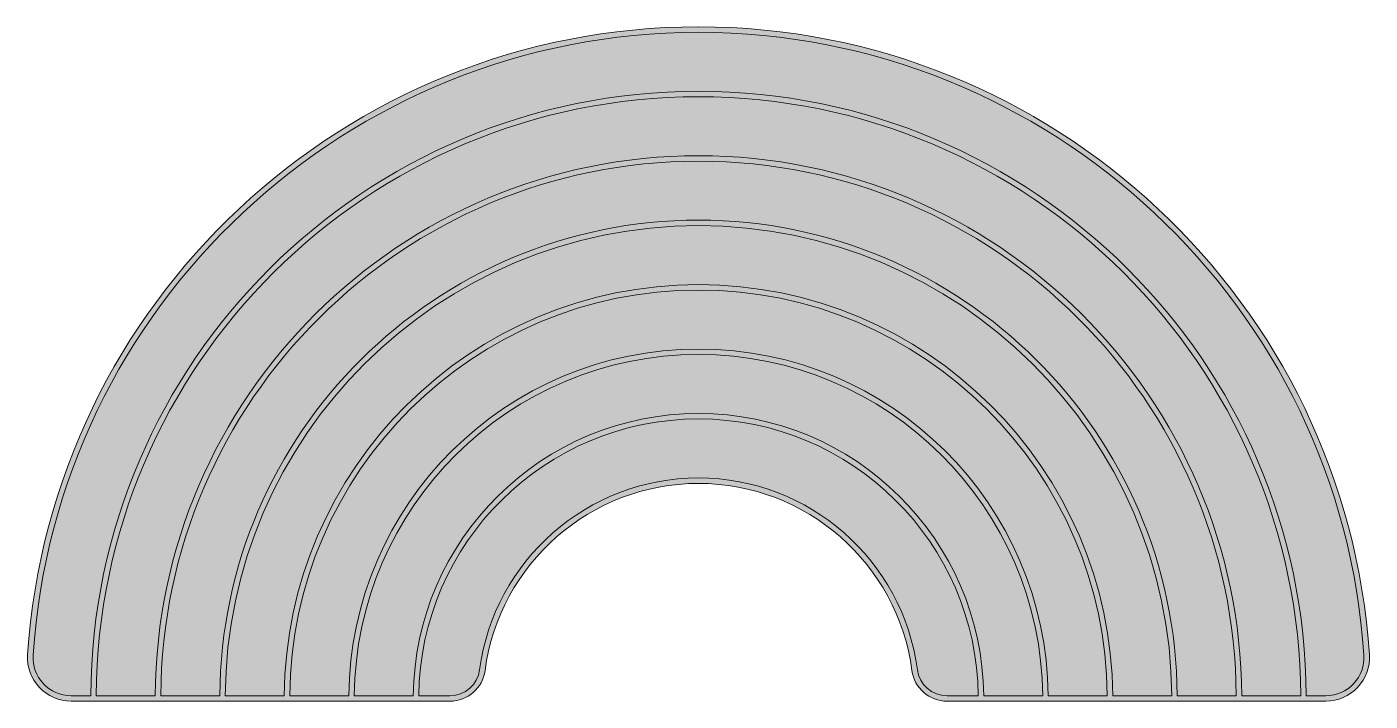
# Model space of a CAD drawing. Header units: inches. Extents: x -3.06 to 3.06, y -1.59 to 1.48.
import ezdxf

# ---------------------------------------------------------------- set-up
doc = ezdxf.new("R2010")
doc.units = ezdxf.units.IN
doc.header["$MEASUREMENT"] = 0
doc.layers.add('Design', color=7, linetype='Continuous', lineweight=0)

msp = doc.modelspace()

# ---------------------------------------------------------------- hatches: boundary and pattern name
at = {"layer": 'Design', "true_color": 0xf8e0c5, "transparency": 33554687}
h = msp.add_hatch(color=254, dxfattribs=at)
h.dxf.hatch_style = 2
edge = h.paths.add_edge_path()
edge.add_spline(control_points=[(3.054, -1.3792), (2.9506, 0.2255), (1.6092, 1.4825), (0, 1.4825), (-1.6092, 1.4825), (-2.9506, 0.2255), (-3.0539, -1.3792), (-3.0575, -1.4345), (-3.0386, -1.4872), (-3.0007, -1.5277), (-2.9628, -1.568), (-2.9114, -1.5903), (-2.8561, -1.5903), (-2.8561, -1.5903), (-1.1319, -1.5903), (-1.1319, -1.5903), (-1.0509, -1.5903), (-0.982, -1.5303), (-0.9716, -1.4508), (-0.9084, -0.9646), (-0.4907, -0.598), (0, -0.598), (0.4907, -0.598), (0.9084, -0.9646), (0.9716, -1.4508), (0.982, -1.5303), (1.0509, -1.5903), (1.1319, -1.5903), (1.1319, -1.5903), (2.8561, -1.5903), (2.8561, -1.5903), (2.9114, -1.5903), (2.9628, -1.568), (3.0007, -1.5277), (3.0386, -1.4872), (3.0575, -1.4345), (3.054, -1.3792)], knot_values=[0, 0, 0, 0, 1, 1, 1, 2, 2, 2, 3, 3, 3, 4, 4, 4, 5, 5, 5, 6, 6, 6, 7, 7, 7, 8, 8, 8, 9, 9, 9, 10, 10, 10, 11, 11, 11, 12, 12, 12, 12], degree=3, periodic=0)
at = {"layer": 'Design', "true_color": 0x333333, "transparency": 33554687}
h = msp.add_hatch(color=250, dxfattribs=at)
h.dxf.hatch_style = 2
edge = h.paths.add_edge_path()
edge.add_spline(control_points=[(2.9824, -1.5106), (2.9493, -1.5459), (2.9045, -1.5653), (2.8561, -1.5653), (2.8561, -1.5653), (2.7665, -1.5653), (2.7665, -1.5653), (2.7598, -0.0455), (1.5214, 1.1889), (0, 1.1889), (-1.5214, 1.1889), (-2.7597, -0.0455), (-2.7665, -1.5653), (-2.7665, -1.5653), (-2.8561, -1.5653), (-2.8561, -1.5653), (-2.9045, -1.5653), (-2.9493, -1.5459), (-2.9824, -1.5106), (-3.0156, -1.4752), (-3.0321, -1.4291), (-3.029, -1.3808), (-2.9265, 0.2108), (-1.596, 1.4575), (0, 1.4575), (1.596, 1.4575), (2.9265, 0.2108), (3.029, -1.3808), (3.0321, -1.4291), (3.0156, -1.4752), (2.9824, -1.5106)], knot_values=[0, 0, 0, 0, 1, 1, 1, 2, 2, 2, 3, 3, 3, 4, 4, 4, 5, 5, 5, 6, 6, 6, 7, 7, 7, 8, 8, 8, 9, 9, 9, 10, 10, 10, 10], degree=3, periodic=0)
edge = h.paths.add_edge_path()
edge.add_spline(control_points=[(0.9964, -1.4476), (0.9316, -0.949), (0.5032, -0.573), (0, -0.573), (-0.5032, -0.573), (-0.9316, -0.949), (-0.9964, -1.4476), (-1.0051, -1.5147), (-1.0634, -1.5653), (-1.1319, -1.5653), (-1.1319, -1.5653), (-1.2733, -1.5653), (-1.2733, -1.5653), (-1.2666, -0.8689), (-0.698, -0.3043), (0, -0.3043), (0.698, -0.3043), (1.2666, -0.8689), (1.2733, -1.5653), (1.2733, -1.5653), (1.1319, -1.5653), (1.1319, -1.5653), (1.0634, -1.5653), (1.0051, -1.5147), (0.9964, -1.4476)], knot_values=[0, 0, 0, 0, 1, 1, 1, 2, 2, 2, 3, 3, 3, 4, 4, 4, 5, 5, 5, 6, 6, 6, 7, 7, 7, 8, 8, 8, 8], degree=3, periodic=0)
edge = h.paths.add_edge_path()
edge.add_spline(control_points=[(0, 0.8952), (-1.3595, 0.8952), (-2.4661, -0.2074), (-2.4729, -1.5653), (-2.4729, -1.5653), (-2.7415, -1.5653), (-2.7415, -1.5653), (-2.7347, -0.0593), (-1.5076, 1.1639), (0, 1.1639), (1.5076, 1.1639), (2.7347, -0.0593), (2.7415, -1.5653), (2.7415, -1.5653), (2.4729, -1.5653), (2.4729, -1.5653), (2.4661, -0.2074), (1.3595, 0.8952), (0, 0.8952)], knot_values=[0, 0, 0, 0, 1, 1, 1, 2, 2, 2, 3, 3, 3, 4, 4, 4, 5, 5, 5, 6, 6, 6, 6], degree=3, periodic=0)
edge = h.paths.add_edge_path()
edge.add_spline(control_points=[(0, 0.6016), (-1.1975, 0.6016), (-2.1725, -0.3693), (-2.1792, -1.5653), (-2.1792, -1.5653), (-2.4479, -1.5653), (-2.4479, -1.5653), (-2.4411, -0.2212), (-1.3457, 0.8702), (0, 0.8702), (1.3457, 0.8702), (2.4411, -0.2212), (2.4479, -1.5653), (2.4479, -1.5653), (2.1792, -1.5653), (2.1792, -1.5653), (2.1725, -0.3693), (1.1975, 0.6016), (0, 0.6016)], knot_values=[0, 0, 0, 0, 1, 1, 1, 2, 2, 2, 3, 3, 3, 4, 4, 4, 5, 5, 5, 6, 6, 6, 6], degree=3, periodic=0)
edge = h.paths.add_edge_path()
edge.add_spline(control_points=[(0, 0.3079), (-1.0356, 0.3079), (-1.8788, -0.5312), (-1.8856, -1.5653), (-1.8856, -1.5653), (-2.1542, -1.5653), (-2.1542, -1.5653), (-2.1475, -0.3831), (-1.1838, 0.5766), (0, 0.5766), (1.1838, 0.5766), (2.1475, -0.3831), (2.1542, -1.5653), (2.1542, -1.5653), (1.8856, -1.5653), (1.8856, -1.5653), (1.8788, -0.5312), (1.0356, 0.3079), (0, 0.3079)], knot_values=[0, 0, 0, 0, 1, 1, 1, 2, 2, 2, 3, 3, 3, 4, 4, 4, 5, 5, 5, 6, 6, 6, 6], degree=3, periodic=0)
edge = h.paths.add_edge_path()
edge.add_spline(control_points=[(1.5669, -1.5653), (1.5669, -1.5653), (1.2983, -1.5653), (1.2983, -1.5653), (1.2916, -0.8551), (0.7118, -0.2793), (0, -0.2793), (-0.7118, -0.2793), (-1.2916, -0.8551), (-1.2983, -1.5653), (-1.2983, -1.5653), (-1.5669, -1.5653), (-1.5669, -1.5653), (-1.5602, -0.7069), (-0.8599, -0.0107), (0, -0.0107), (0.8599, -0.0107), (1.5602, -0.7069), (1.5669, -1.5653)], knot_values=[0, 0, 0, 0, 1, 1, 1, 2, 2, 2, 3, 3, 3, 4, 4, 4, 5, 5, 5, 6, 6, 6, 6], degree=3, periodic=0)
edge = h.paths.add_edge_path()
edge.add_spline(control_points=[(0, 0.0143), (-0.8737, 0.0143), (-1.5852, -0.6932), (-1.5919, -1.5653), (-1.5919, -1.5653), (-1.8606, -1.5653), (-1.8606, -1.5653), (-1.8538, -0.545), (-1.0218, 0.283), (0, 0.283), (1.0218, 0.283), (1.8538, -0.545), (1.8606, -1.5653), (1.8606, -1.5653), (1.5919, -1.5653), (1.5919, -1.5653), (1.5852, -0.6932), (0.8737, 0.0143), (0, 0.0143)], knot_values=[0, 0, 0, 0, 1, 1, 1, 2, 2, 2, 3, 3, 3, 4, 4, 4, 5, 5, 5, 6, 6, 6, 6], degree=3, periodic=0)
edge = h.paths.add_edge_path()
edge.add_spline(control_points=[(3.054, -1.3792), (2.9506, 0.2255), (1.6092, 1.4825), (0, 1.4825), (-1.6092, 1.4825), (-2.9506, 0.2255), (-3.0539, -1.3792), (-3.0575, -1.4345), (-3.0386, -1.4872), (-3.0007, -1.5277), (-2.9628, -1.568), (-2.9114, -1.5903), (-2.8561, -1.5903), (-2.8561, -1.5903), (-1.1319, -1.5903), (-1.1319, -1.5903), (-1.0509, -1.5903), (-0.982, -1.5303), (-0.9716, -1.4508), (-0.9084, -0.9646), (-0.4907, -0.598), (0, -0.598), (0.4907, -0.598), (0.9084, -0.9646), (0.9716, -1.4508), (0.982, -1.5303), (1.0509, -1.5903), (1.1319, -1.5903), (1.1319, -1.5903), (2.8561, -1.5903), (2.8561, -1.5903), (2.9114, -1.5903), (2.9628, -1.568), (3.0007, -1.5277), (3.0386, -1.4872), (3.0575, -1.4345), (3.054, -1.3792)], knot_values=[0, 0, 0, 0, 1, 1, 1, 2, 2, 2, 3, 3, 3, 4, 4, 4, 5, 5, 5, 6, 6, 6, 7, 7, 7, 8, 8, 8, 9, 9, 9, 10, 10, 10, 11, 11, 11, 12, 12, 12, 12], degree=3, periodic=0)

# ---------------------------------------------------------------- linework, layer by layer
at = {"layer": 'Design'}
for points, knots in [([(3.054, -1.3792), (2.9506, 0.2255), (1.6092, 1.4825), (0, 1.4825), (-1.6092, 1.4825), (-2.9506, 0.2255), (-3.0539, -1.3792), (-3.0575, -1.4345), (-3.0386, -1.4872), (-3.0007, -1.5277), (-2.9628, -1.568), (-2.9114, -1.5903), (-2.8561, -1.5903), (-2.8561, -1.5903), (-1.1319, -1.5903), (-1.1319, -1.5903), (-1.0509, -1.5903), (-0.982, -1.5303), (-0.9716, -1.4508), (-0.9084, -0.9646), (-0.4907, -0.598), (0, -0.598), (0.4907, -0.598), (0.9084, -0.9646), (0.9716, -1.4508), (0.982, -1.5303), (1.0509, -1.5903), (1.1319, -1.5903), (1.1319, -1.5903), (2.8561, -1.5903), (2.8561, -1.5903), (2.9114, -1.5903), (2.9628, -1.568), (3.0007, -1.5277), (3.0386, -1.4872), (3.0575, -1.4345), (3.054, -1.3792)], [0, 0, 0, 0, 1, 1, 1, 2, 2, 2, 3, 3, 3, 4, 4, 4, 5, 5, 5, 6, 6, 6, 7, 7, 7, 8, 8, 8, 9, 9, 9, 10, 10, 10, 11, 11, 11, 12, 12, 12, 12]), ([(3.054, -1.3792), (2.9506, 0.2255), (1.6092, 1.4825), (0, 1.4825), (-1.6092, 1.4825), (-2.9506, 0.2255), (-3.0539, -1.3792), (-3.0575, -1.4345), (-3.0386, -1.4872), (-3.0007, -1.5277), (-2.9628, -1.568), (-2.9114, -1.5903), (-2.8561, -1.5903), (-2.8561, -1.5903), (-1.1319, -1.5903), (-1.1319, -1.5903), (-1.0509, -1.5903), (-0.982, -1.5303), (-0.9716, -1.4508), (-0.9084, -0.9646), (-0.4907, -0.598), (0, -0.598), (0.4907, -0.598), (0.9084, -0.9646), (0.9716, -1.4508), (0.982, -1.5303), (1.0509, -1.5903), (1.1319, -1.5903), (1.1319, -1.5903), (2.8561, -1.5903), (2.8561, -1.5903), (2.9114, -1.5903), (2.9628, -1.568), (3.0007, -1.5277), (3.0386, -1.4872), (3.0575, -1.4345), (3.054, -1.3792)], [0, 0, 0, 0, 1, 1, 1, 2, 2, 2, 3, 3, 3, 4, 4, 4, 5, 5, 5, 6, 6, 6, 7, 7, 7, 8, 8, 8, 9, 9, 9, 10, 10, 10, 11, 11, 11, 12, 12, 12, 12]), ([(2.9824, -1.5106), (2.9493, -1.5459), (2.9045, -1.5653), (2.8561, -1.5653), (2.8561, -1.5653), (2.7665, -1.5653), (2.7665, -1.5653), (2.7598, -0.0455), (1.5214, 1.1889), (0, 1.1889), (-1.5214, 1.1889), (-2.7597, -0.0455), (-2.7665, -1.5653), (-2.7665, -1.5653), (-2.8561, -1.5653), (-2.8561, -1.5653), (-2.9045, -1.5653), (-2.9493, -1.5459), (-2.9824, -1.5106), (-3.0156, -1.4752), (-3.0321, -1.4291), (-3.029, -1.3808), (-2.9265, 0.2108), (-1.596, 1.4575), (0, 1.4575), (1.596, 1.4575), (2.9265, 0.2108), (3.029, -1.3808), (3.0321, -1.4291), (3.0156, -1.4752), (2.9824, -1.5106)], [0, 0, 0, 0, 1, 1, 1, 2, 2, 2, 3, 3, 3, 4, 4, 4, 5, 5, 5, 6, 6, 6, 7, 7, 7, 8, 8, 8, 9, 9, 9, 10, 10, 10, 10]), ([(0, 0.8952), (-1.3595, 0.8952), (-2.4661, -0.2074), (-2.4729, -1.5653), (-2.4729, -1.5653), (-2.7415, -1.5653), (-2.7415, -1.5653), (-2.7347, -0.0593), (-1.5076, 1.1639), (0, 1.1639), (1.5076, 1.1639), (2.7347, -0.0593), (2.7415, -1.5653), (2.7415, -1.5653), (2.4729, -1.5653), (2.4729, -1.5653), (2.4661, -0.2074), (1.3595, 0.8952), (0, 0.8952)], [0, 0, 0, 0, 1, 1, 1, 2, 2, 2, 3, 3, 3, 4, 4, 4, 5, 5, 5, 6, 6, 6, 6]), ([(0, 0.6016), (-1.1975, 0.6016), (-2.1725, -0.3693), (-2.1792, -1.5653), (-2.1792, -1.5653), (-2.4479, -1.5653), (-2.4479, -1.5653), (-2.4411, -0.2212), (-1.3457, 0.8702), (0, 0.8702), (1.3457, 0.8702), (2.4411, -0.2212), (2.4479, -1.5653), (2.4479, -1.5653), (2.1792, -1.5653), (2.1792, -1.5653), (2.1725, -0.3693), (1.1975, 0.6016), (0, 0.6016)], [0, 0, 0, 0, 1, 1, 1, 2, 2, 2, 3, 3, 3, 4, 4, 4, 5, 5, 5, 6, 6, 6, 6]), ([(0, 0.3079), (-1.0356, 0.3079), (-1.8788, -0.5312), (-1.8856, -1.5653), (-1.8856, -1.5653), (-2.1542, -1.5653), (-2.1542, -1.5653), (-2.1475, -0.3831), (-1.1838, 0.5766), (0, 0.5766), (1.1838, 0.5766), (2.1475, -0.3831), (2.1542, -1.5653), (2.1542, -1.5653), (1.8856, -1.5653), (1.8856, -1.5653), (1.8788, -0.5312), (1.0356, 0.3079), (0, 0.3079)], [0, 0, 0, 0, 1, 1, 1, 2, 2, 2, 3, 3, 3, 4, 4, 4, 5, 5, 5, 6, 6, 6, 6]), ([(0, 0.0143), (-0.8737, 0.0143), (-1.5852, -0.6932), (-1.5919, -1.5653), (-1.5919, -1.5653), (-1.8606, -1.5653), (-1.8606, -1.5653), (-1.8538, -0.545), (-1.0218, 0.283), (0, 0.283), (1.0218, 0.283), (1.8538, -0.545), (1.8606, -1.5653), (1.8606, -1.5653), (1.5919, -1.5653), (1.5919, -1.5653), (1.5852, -0.6932), (0.8737, 0.0143), (0, 0.0143)], [0, 0, 0, 0, 1, 1, 1, 2, 2, 2, 3, 3, 3, 4, 4, 4, 5, 5, 5, 6, 6, 6, 6]), ([(1.5669, -1.5653), (1.5669, -1.5653), (1.2983, -1.5653), (1.2983, -1.5653), (1.2916, -0.8551), (0.7118, -0.2793), (0, -0.2793), (-0.7118, -0.2793), (-1.2916, -0.8551), (-1.2983, -1.5653), (-1.2983, -1.5653), (-1.5669, -1.5653), (-1.5669, -1.5653), (-1.5602, -0.7069), (-0.8599, -0.0107), (0, -0.0107), (0.8599, -0.0107), (1.5602, -0.7069), (1.5669, -1.5653)], [0, 0, 0, 0, 1, 1, 1, 2, 2, 2, 3, 3, 3, 4, 4, 4, 5, 5, 5, 6, 6, 6, 6]), ([(0.9964, -1.4476), (0.9316, -0.949), (0.5032, -0.573), (0, -0.573), (-0.5032, -0.573), (-0.9316, -0.949), (-0.9964, -1.4476), (-1.0051, -1.5147), (-1.0634, -1.5653), (-1.1319, -1.5653), (-1.1319, -1.5653), (-1.2733, -1.5653), (-1.2733, -1.5653), (-1.2666, -0.8689), (-0.698, -0.3043), (0, -0.3043), (0.698, -0.3043), (1.2666, -0.8689), (1.2733, -1.5653), (1.2733, -1.5653), (1.1319, -1.5653), (1.1319, -1.5653), (1.0634, -1.5653), (1.0051, -1.5147), (0.9964, -1.4476)], [0, 0, 0, 0, 1, 1, 1, 2, 2, 2, 3, 3, 3, 4, 4, 4, 5, 5, 5, 6, 6, 6, 7, 7, 7, 8, 8, 8, 8])]:
    msp.add_open_spline(points, degree=3, knots=knots, dxfattribs=at)

doc.saveas('drawing.dxf')
